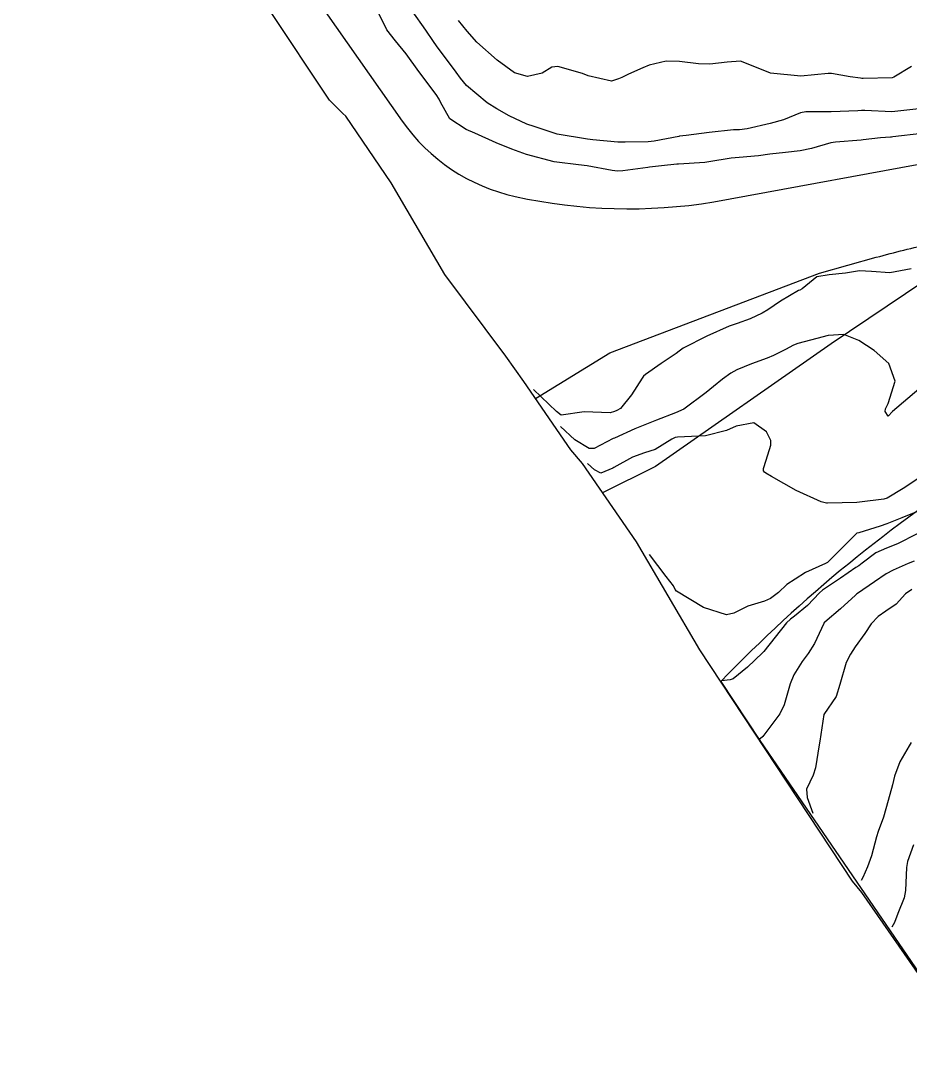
# Model space of a CAD drawing. Header units: metres. Extents: x 298520 to 308411, y 7433745 to 7450750.
# Drawn here: x 305384 to 305442.6, y 7436025.2 to 7436093.1 of the extents above; entities that cross this region are included whole.
import ezdxf

# ---------------------------------------------------------------- set-up
doc = ezdxf.new("R2010")
doc.units = ezdxf.units.M
doc.header["$LTSCALE"] = 10
for name, color, linetype in [('Area', 45, 'Continuous'), ('Area Verde e Lazer', 94, 'Continuous'), ('Curvas de Nivel 1m', 11, 'Continuous'), ('Curvas de Nivel 5m', 15, 'Continuous'), ('Vias Primárias', 230, 'Continuous')]:
    doc.layers.add(name, color=color, linetype=linetype)

msp = doc.modelspace()

# ---------------------------------------------------------------- linework, layer by layer
at = {"layer": 'Area'}
msp.add_polyline3d([(305448.009, 7436023.336, 729.662), (305439.388, 7436035.736, 737.552), (305438.787, 7436036.489, 729.402), (305428.746, 7436051.727, 733.991), (305424.561, 7436058.818, 734.371), (305421.026, 7436063.974, 744.622), (305420.252, 7436064.881, 744.242), (305417.16, 7436069.387, 737.422), (305415.971, 7436071.053, 737.432), (305411.963, 7436076.431, 737.431), (305408.422, 7436082.456, 744.581), (305405.438, 7436086.853, 737.632), (305405.254, 7436087.032, 737.613), (305404.367, 7436087.904, 737.552), (305400.399, 7436093.87, 740.871), (305396.688, 7436099.491, 737.481), (305394.266, 7436103.038, 745.262), (305393.835, 7436103.607, 745.122), (305389.018, 7436110.201, 738.422), (305384.648, 7436117, 747.471), (305383.344, 7436119.002, 739.322)], dxfattribs=at)
at = {"layer": 'Area Verde e Lazer', "elevation": 702.911}
msp.add_lwpolyline([(305681.312, 7436021.574), (305646.354, 7436069.707), (305638.734, 7436079.916), (305629.627, 7436098.108), (305626.73, 7436106.667), (305623.857, 7436116.23), (305602.206, 7436150.709), (305597.029, 7436153.887, -0.108806), (305579.087, 7436171.197, 0.012766), (305553.578, 7436207.531, -0.058601), (305533.573, 7436242.423, 0.048209), (305525.009, 7436258.103, 0.285836), (305510.329, 7436264.62, 0.182715), (305493.202, 7436255.252, 0.370056), (305493.202, 7436248.329, -0.051189), (305508.905, 7436225.696, 0.044989), (305545.819, 7436171.063, -0.231553), (305551.364, 7436147.273, -0.105431), (305542.516, 7436128.289, -0.119716), (305498.915, 7436092.575, 0.030126), (305447.791, 7436064.099, 0.058782), (305430.122, 7436049.638), (305432.69, 7436045.741), (305454.562, 7436013.793)], format="xyb", dxfattribs=at)
at = {"layer": 'Curvas de Nivel 1m', "flags": 128}
for points, elevation in [([(305443.356, 7436085.721), (305441.428, 7436085.483), (305441.354, 7436085.477), (305441.291, 7436085.473), (305440.635, 7436085.417), (305439.492, 7436085.287), (305439.351, 7436085.276), (305437.655, 7436085.148), (305437.347, 7436085.094), (305436.084, 7436084.73), (305435.339, 7436084.559), (305434.378, 7436084.449), (305433.336, 7436084.342), (305432.602, 7436084.243), (305431.332, 7436084.127), (305430.788, 7436084.079), (305429.327, 7436083.841), (305429.069, 7436083.811), (305427.325, 7436083.697), (305427.214, 7436083.692), (305426.21, 7436083.591), (305425.434, 7436083.487), (305425.322, 7436083.473), (305423.68, 7436083.256), (305423.319, 7436083.236), (305422.961, 7436083.267), (305421.322, 7436083.573), (305420.751, 7436083.656), (305419.325, 7436083.815), (305419.16, 7436083.838), (305417.332, 7436084.318), (305416.373, 7436084.674), (305415.344, 7436085.106), (305413.923, 7436085.734), (305413.355, 7436085.969), (305412.279, 7436086.673), (305411.676, 7436087.765), (305411.58, 7436087.972), (305411.378, 7436088.272), (305410.243, 7436089.782), (305409.41, 7436090.957), (305408.716, 7436091.801), (305408.147, 7436092.526), (305407.502, 7436093.819)], 738), ([(305443.35, 7436087.358), (305441.37, 7436087.136), (305439.585, 7436087.214), (305439.371, 7436087.223), (305439.142, 7436087.205), (305437.37, 7436087.144), (305435.708, 7436087.139), (305435.369, 7436087.07), (305434.24, 7436086.616), (305433.362, 7436086.375), (305431.85, 7436086.015), (305431.357, 7436085.954), (305430.947, 7436085.945), (305429.355, 7436085.779), (305427.838, 7436085.573), (305427.401, 7436085.531), (305427.352, 7436085.522), (305425.742, 7436085.201), (305425.346, 7436085.161), (305423.822, 7436085.139), (305423.346, 7436085.147), (305421.704, 7436085.288), (305421.348, 7436085.333), (305419.353, 7436085.67), (305417.826, 7436086.161), (305417.359, 7436086.326), (305416.193, 7436086.883), (305415.369, 7436087.334), (305414.743, 7436087.726), (305413.384, 7436088.861), (305412.989, 7436089.346), (305412.712, 7436089.75), (305411.419, 7436091.477), (305411.207, 7436091.772), (305410.698, 7436092.509), (305409.813, 7436093.786)], 739), ([(305442.649, 7436076.791), (305441.244, 7436076.542), (305440.033, 7436076.634), (305439.245, 7436076.666), (305438.325, 7436076.525), (305437.242, 7436076.396), (305436.44, 7436076.269), (305435.472, 7436075.478), (305435.313, 7436075.398), (305435.231, 7436075.369), (305434.04, 7436074.672), (305433.212, 7436074.095), (305432.836, 7436073.878), (305432.044, 7436073.517), (305431.2, 7436073.201), (305430.678, 7436073.016), (305429.191, 7436072.372), (305427.646, 7436071.573), (305427.372, 7436071.385), (305427.178, 7436071.237), (305426.187, 7436070.57), (305425.157, 7436069.848), (305425.028, 7436069.728), (305424.95, 7436069.602), (305424.246, 7436068.505), (305423.527, 7436067.616), (305423.278, 7436067.472), (305423.131, 7436067.412), (305422.835, 7436067.33), (305421.13, 7436067.395), (305419.619, 7436067.174), (305419.31, 7436067.397), (305417.783, 7436068.85)], 737), ([(305443.148, 7436068.885), (305441.421, 7436067.406), (305441.13, 7436067.11), (305440.938, 7436067.412), (305440.964, 7436067.583), (305441.138, 7436067.932), (305441.593, 7436069.403), (305441.17, 7436070.57), (305440.213, 7436071.42), (305439.19, 7436072.093), (305438.22, 7436072.471), (305437.192, 7436072.408), (305436.435, 7436072.223), (305435.187, 7436071.884), (305434.9, 7436071.769), (305434.368, 7436071.488), (305433.585, 7436071.088), (305433.174, 7436070.929), (305432.134, 7436070.55), (305431.162, 7436070.143), (305430.766, 7436069.926), (305430.232, 7436069.539), (305429.633, 7436069.06), (305429.144, 7436068.655), (305427.682, 7436067.572), (305427.13, 7436067.31), (305425.888, 7436066.83), (305425.122, 7436066.532), (305424.46, 7436066.266), (305423.113, 7436065.654), (305423.037, 7436065.621), (305421.778, 7436064.965), (305421.446, 7436064.962), (305420.509, 7436065.551), (305419.563, 7436066.41)], 736), ([(305443.055, 7436060.835), (305442.032, 7436060.416), (305441.042, 7436060.007), (305440.597, 7436059.857), (305439.195, 7436059.428), (305439.075, 7436059.387), (305439.032, 7436059.355), (305437.13, 7436057.458), (305437.012, 7436057.391), (305435.68, 7436056.8), (305435.002, 7436056.375), (305434.472, 7436056.012), (305433.903, 7436055.491), (305433.384, 7436055.099), (305432.984, 7436054.922), (305431.893, 7436054.602), (305430.972, 7436054.134), (305430.489, 7436054.015), (305428.977, 7436054.495), (305427.208, 7436055.577), (305427.11, 7436055.694), (305426.996, 7436055.937), (305426.523, 7436056.549), (305425.423, 7436058)], 734), ([(305443.033, 7436059.348), (305441.739, 7436058.69), (305441.023, 7436058.409), (305440.329, 7436058.107), (305439.409, 7436057.426), (305439.189, 7436057.251), (305439.01, 7436057.128), (305437.986, 7436056.428), (305436.996, 7436055.776), (305436.809, 7436055.647), (305436.62, 7436055.464), (305435.82, 7436054.632), (305434.97, 7436053.935), (305434.704, 7436053.746), (305434.43, 7436053.485), (305432.944, 7436051.616), (305432.857, 7436051.511), (305431.882, 7436050.572), (305430.926, 7436049.81), (305430.726, 7436049.731), (305430.163, 7436049.68)], 733), ([(305442.841, 7436057.565), (305442.436, 7436057.396), (305441.453, 7436056.961), (305441.006, 7436056.71), (305440.235, 7436056.183), (305439.121, 7436055.429), (305439.048, 7436055.374), (305438.991, 7436055.321), (305438.001, 7436054.421), (305436.964, 7436053.543), (305436.918, 7436053.506), (305436.887, 7436053.461), (305436.288, 7436052.128), (305435.859, 7436051.471), (305435.468, 7436050.945), (305434.929, 7436050.071), (305434.681, 7436049.484), (305434.288, 7436048.103), (305434.001, 7436047.493), (305432.878, 7436046.012), (305432.701, 7436045.864), (305432.653, 7436045.85)], 732), ([(305442.689, 7436055.7), (305442.266, 7436055.397), (305441.664, 7436054.722), (305440.976, 7436054.269), (305440.473, 7436053.912), (305440.014, 7436053.419), (305439.587, 7436052.793), (305438.948, 7436051.921), (305438.642, 7436051.435), (305438.375, 7436050.876), (305437.954, 7436049.445), (305437.719, 7436048.64), (305436.893, 7436047.46), (305436.624, 7436045.713), (305436.588, 7436045.463), (305436.357, 7436043.959), (305436.199, 7436043.466), (305435.763, 7436042.541), (305435.803, 7436042.003), (305436.183, 7436040.97)], 731), ([(305442.795, 7436038.874), (305442.397, 7436037.775), (305442.332, 7436037.394), (305442.279, 7436035.874), (305442.178, 7436035.396), (305441.775, 7436034.362), (305441.548, 7436033.77), (305441.363, 7436033.45)], 729)]:
    msp.add_lwpolyline(points, dxfattribs=dict(at, elevation=elevation))
at = {"layer": 'Curvas de Nivel 5m', "flags": 128}
for points, elevation in [([(305442.675, 7436090.12), (305441.505, 7436089.408), (305441.393, 7436089.379), (305439.489, 7436089.332), (305439.392, 7436089.337), (305439.303, 7436089.343), (305438.628, 7436089.441), (305437.396, 7436089.66), (305437.189, 7436089.67), (305435.393, 7436089.48), (305433.396, 7436089.691), (305433.119, 7436089.782), (305431.407, 7436090.477), (305430.539, 7436090.406), (305429.404, 7436090.274), (305428.659, 7436090.306), (305427.406, 7436090.441), (305426.517, 7436090.478), (305425.402, 7436090.203), (305424.98, 7436090.024), (305424.041, 7436089.614), (305423.603, 7436089.406), (305423.39, 7436089.299), (305422.914, 7436089.153), (305421.391, 7436089.506), (305421.017, 7436089.654), (305419.4, 7436090.124), (305419.007, 7436090.067), (305418.358, 7436089.686), (305417.39, 7436089.454), (305416.539, 7436089.709), (305415.405, 7436090.537), (305414.069, 7436091.734), (305413.43, 7436092.455), (305412.846, 7436093.158)], 740), ([(305443.079, 7436062.972), (305442.126, 7436062.345), (305441.066, 7436061.703), (305440.847, 7436061.63), (305439.233, 7436061.428), (305439.079, 7436061.413), (305439.063, 7436061.41), (305437.139, 7436061.381), (305437.062, 7436061.383), (305436.712, 7436061.464), (305435.07, 7436062.214), (305433.451, 7436063.125), (305433.081, 7436063.353), (305432.992, 7436063.412), (305432.92, 7436063.502), (305432.931, 7436063.657), (305433.094, 7436064.213), (305433.416, 7436065.19), (305433.41, 7436065.497), (305433.119, 7436066.076), (305432.282, 7436066.67), (305431.122, 7436066.452), (305430.489, 7436066.166), (305429.115, 7436065.807), (305427.26, 7436065.723), (305427.114, 7436065.693), (305427.034, 7436065.661), (305426.885, 7436065.582), (305425.787, 7436064.909), (305425.099, 7436064.697), (305424.303, 7436064.399), (305423.084, 7436063.716), (305423.022, 7436063.682), (305422.223, 7436063.355), (305421.804, 7436063.557), (305421.343, 7436063.98)], 735), ([(305442.645, 7436045.622), (305442.507, 7436045.394), (305441.905, 7436044.352), (305441.555, 7436043.403), (305441.408, 7436042.834), (305441.027, 7436041.408), (305440.986, 7436041.243), (305440.816, 7436040.69), (305440.463, 7436039.757), (305440.371, 7436039.414), (305440.042, 7436038.16), (305439.776, 7436037.42), (305439.47, 7436036.719), (305439.353, 7436036.54)], 730)]:
    msp.add_lwpolyline(points, dxfattribs=dict(at, elevation=elevation))
at = {"layer": 'Vias Primárias'}
for points, elevation in [([(305389.6, 7436109.405), (305393.242, 7436107.694), (305399.159, 7436100.763), (305409.147, 7436086.525, 0.187701), (305416.595, 7436081.561, 0.095159), (305429.65, 7436081.207), (305445.426, 7436084.103), (305458.255, 7436087.355), (305462.873, 7436089.433), (305474.039, 7436096.337), (305493.965, 7436110.228), (305517.496, 7436126.252), (305529.916, 7436134.596, 0.133999), (305536, 7436141.633, 0.349791), (305534.11, 7436149.835, 0.219959), (305529.874, 7436150.864, 0.096473), (305526.964, 7436149.677), (305511.479, 7436140.186)], 739.231), ([(305417.927, 7436068.268), (305422.816, 7436071.262), (305436.605, 7436076.526), (305440.351, 7436077.558, -0.011199), (305443.98, 7436078.471, -0.417091), (305445.133, 7436077.738, -0.320121), (305444.74, 7436076.822), (305437.374, 7436071.868), (305425.82, 7436063.781), (305422.337, 7436062.062)], 739.115)]:
    msp.add_lwpolyline(points, format="xyb", dxfattribs=dict(at, elevation=elevation))

doc.saveas('drawing.dxf')
